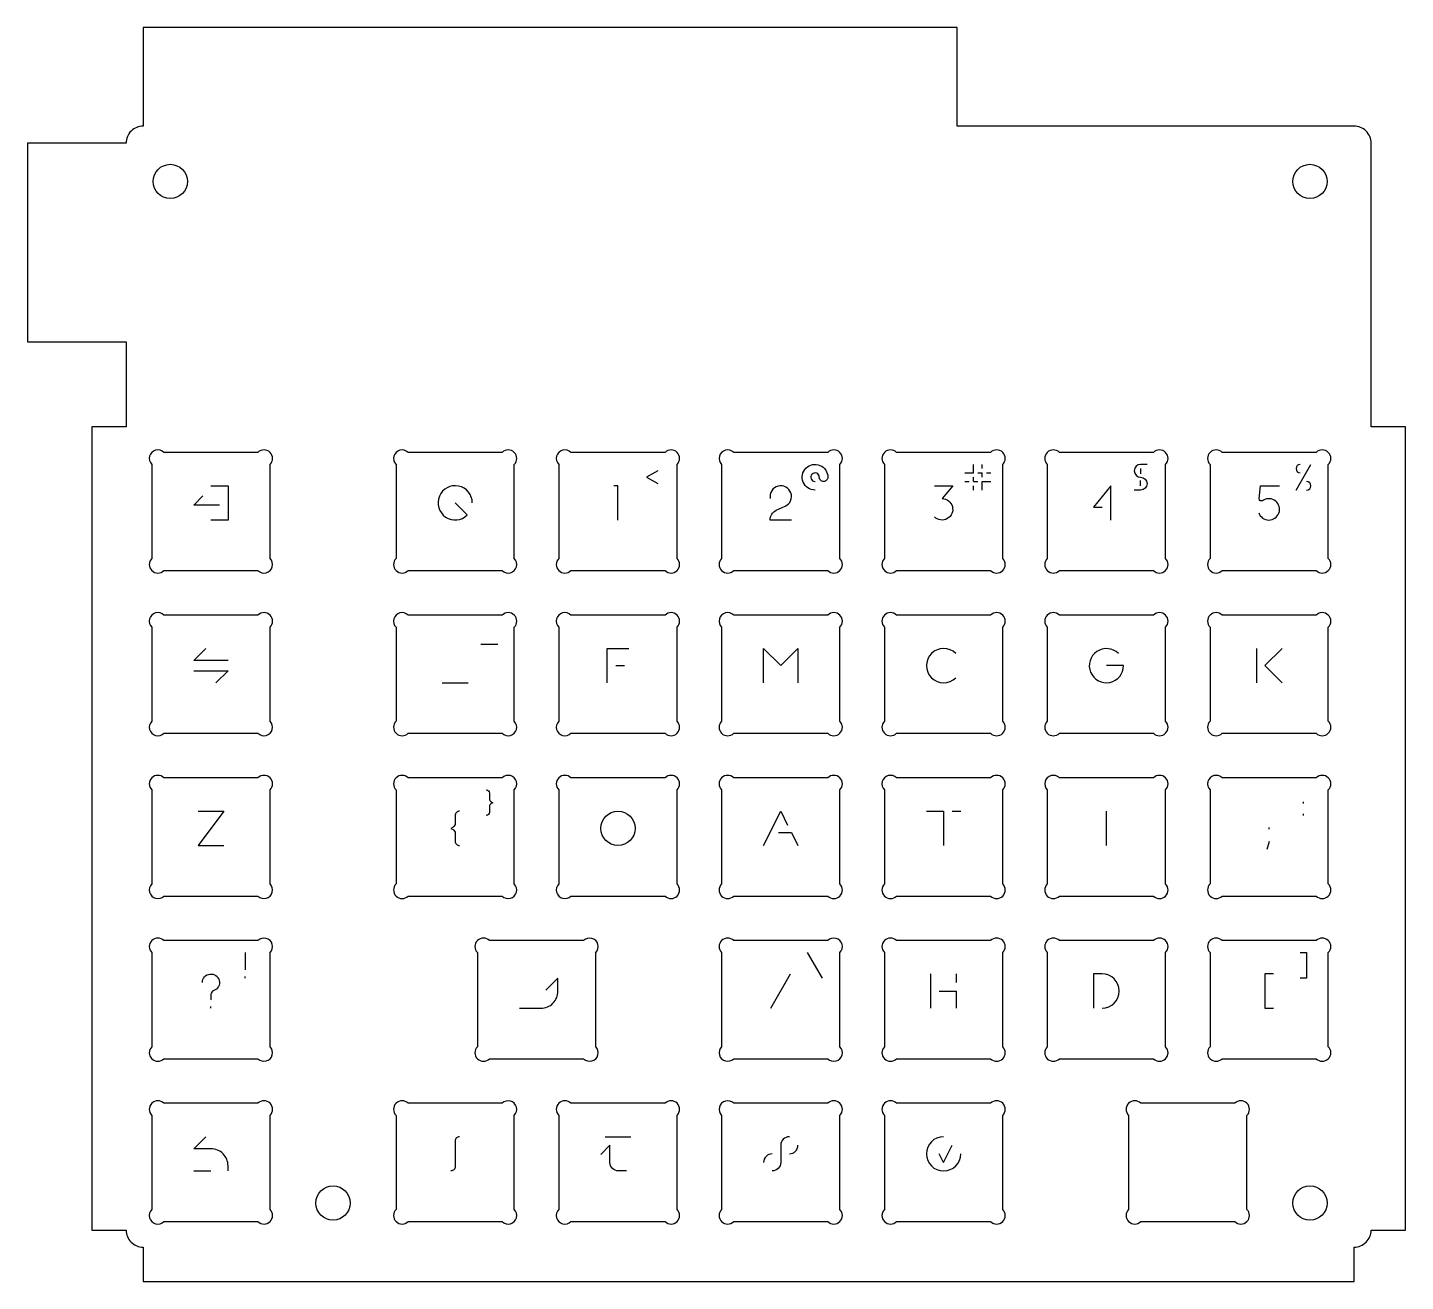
# Model space of a CAD drawing. Header units: millimetres. Extents: x -36 to 125, y -9 to 137.
import ezdxf

# ---------------------------------------------------------------- set-up
doc = ezdxf.new("R2010")
doc.units = ezdxf.units.MM
doc.layers.add('cuts', color=31, linetype='Continuous')
doc.layers.add('key-legends', color=51, linetype='Continuous')

msp = doc.modelspace()

# ---------------------------------------------------------------- linework, layer by layer
at = {"layer": 'cuts'}
for points in [[(-24.15, 100.55), (-24.15, 90.65), (-28.15, 90.65), (-28.15, -3.15), (-24.15, -3.15, 0.414214), (-22.15, -5.15), (-22.15, -9.15), (119.15, -9.15), (119.15, -5.15, 0.414214), (121.15, -3.15), (125.15, -3.15), (125.15, 90.65), (121.15, 90.65), (121.15, 123.75, 0.414214), (119.15, 125.75), (72.85, 125.75), (72.85, 137.25), (-22.15, 137.25), (-22.15, 125.75, 0.414214), (-24.15, 123.75), (-24.15, 123.75), (-35.65, 123.75), (-35.65, 100.55)], [(-7.35, 75.26), (-7.35, 86.24, 1), (-8.76, 87.65), (-19.74, 87.65, 1), (-21.15, 86.24), (-21.15, 75.26, 1), (-19.74, 73.85), (-8.76, 73.85, 1)], [(21.15, 75.26), (21.15, 86.24, 1), (19.74, 87.65), (8.76, 87.65, 1), (7.35, 86.24), (7.35, 75.26, 1), (8.76, 73.85), (19.74, 73.85, 1)], [(40.15, 75.26), (40.15, 86.24, 1), (38.74, 87.65), (27.76, 87.65, 1), (26.35, 86.24), (26.35, 75.26, 1), (27.76, 73.85), (38.74, 73.85, 1)], [(59.15, 75.26), (59.15, 86.24, 1), (57.74, 87.65), (46.76, 87.65, 1), (45.35, 86.24), (45.35, 75.26, 1), (46.76, 73.85), (57.74, 73.85, 1)], [(78.15, 75.26), (78.15, 86.24, 1), (76.74, 87.65), (65.76, 87.65, 1), (64.35, 86.24), (64.35, 75.26, 1), (65.76, 73.85), (76.74, 73.85, 1)], [(97.15, 75.26), (97.15, 86.24, 1), (95.74, 87.65), (84.76, 87.65, 1), (83.35, 86.24), (83.35, 75.26, 1), (84.76, 73.85), (95.74, 73.85, 1)], [(116.15, 75.26), (116.15, 86.24, 1), (114.74, 87.65), (103.76, 87.65, 1), (102.35, 86.24), (102.35, 75.26, 1), (103.76, 73.85), (114.74, 73.85, 1)], [(-7.35, 56.26), (-7.35, 67.24, 1), (-8.76, 68.65), (-19.74, 68.65, 1), (-21.15, 67.24), (-21.15, 56.26, 1), (-19.74, 54.85), (-8.76, 54.85, 1)], [(21.15, 56.26), (21.15, 67.24, 1), (19.74, 68.65), (8.76, 68.65, 1), (7.35, 67.24), (7.35, 56.26, 1), (8.76, 54.85), (19.74, 54.85, 1)], [(40.15, 56.26), (40.15, 67.24, 1), (38.74, 68.65), (27.76, 68.65, 1), (26.35, 67.24), (26.35, 56.26, 1), (27.76, 54.85), (38.74, 54.85, 1)], [(59.15, 56.26), (59.15, 67.24, 1), (57.74, 68.65), (46.76, 68.65, 1), (45.35, 67.24), (45.35, 56.26, 1), (46.76, 54.85), (57.74, 54.85, 1)], [(78.15, 56.26), (78.15, 67.24, 1), (76.74, 68.65), (65.76, 68.65, 1), (64.35, 67.24), (64.35, 56.26, 1), (65.76, 54.85), (76.74, 54.85, 1)], [(97.15, 56.26), (97.15, 67.24, 1), (95.74, 68.65), (84.76, 68.65, 1), (83.35, 67.24), (83.35, 56.26, 1), (84.76, 54.85), (95.74, 54.85, 1)], [(116.15, 56.26), (116.15, 67.24, 1), (114.74, 68.65), (103.76, 68.65, 1), (102.35, 67.24), (102.35, 56.26, 1), (103.76, 54.85), (114.74, 54.85, 1)], [(-7.35, 37.26), (-7.35, 48.24, 1), (-8.76, 49.65), (-19.74, 49.65, 1), (-21.15, 48.24), (-21.15, 37.26, 1), (-19.74, 35.85), (-8.76, 35.85, 1)], [(21.15, 37.26), (21.15, 48.24, 1), (19.74, 49.65), (8.76, 49.65, 1), (7.35, 48.24), (7.35, 37.26, 1), (8.76, 35.85), (19.74, 35.85, 1)], [(40.15, 37.26), (40.15, 48.24, 1), (38.74, 49.65), (27.76, 49.65, 1), (26.35, 48.24), (26.35, 37.26, 1), (27.76, 35.85), (38.74, 35.85, 1)], [(59.15, 37.26), (59.15, 48.24, 1), (57.74, 49.65), (46.76, 49.65, 1), (45.35, 48.24), (45.35, 37.26, 1), (46.76, 35.85), (57.74, 35.85, 1)], [(78.15, 37.26), (78.15, 48.24, 1), (76.74, 49.65), (65.76, 49.65, 1), (64.35, 48.24), (64.35, 37.26, 1), (65.76, 35.85), (76.74, 35.85, 1)], [(97.15, 37.26), (97.15, 48.24, 1), (95.74, 49.65), (84.76, 49.65, 1), (83.35, 48.24), (83.35, 37.26, 1), (84.76, 35.85), (95.74, 35.85, 1)], [(116.15, 37.26), (116.15, 48.24, 1), (114.74, 49.65), (103.76, 49.65, 1), (102.35, 48.24), (102.35, 37.26, 1), (103.76, 35.85), (114.74, 35.85, 1)], [(-7.35, 18.26), (-7.35, 29.24, 1), (-8.76, 30.65), (-19.74, 30.65, 1), (-21.15, 29.24), (-21.15, 18.26, 1), (-19.74, 16.85), (-8.76, 16.85, 1)], [(30.65, 18.26), (30.65, 29.24, 1), (29.24, 30.65), (18.26, 30.65, 1), (16.85, 29.24), (16.85, 18.26, 1), (18.26, 16.85), (29.24, 16.85, 1)], [(59.15, 18.26), (59.15, 29.24, 1), (57.74, 30.65), (46.76, 30.65, 1), (45.35, 29.24), (45.35, 18.26, 1), (46.76, 16.85), (57.74, 16.85, 1)], [(78.15, 18.26), (78.15, 29.24, 1), (76.74, 30.65), (65.76, 30.65, 1), (64.35, 29.24), (64.35, 18.26, 1), (65.76, 16.85), (76.74, 16.85, 1)], [(97.15, 18.26), (97.15, 29.24, 1), (95.74, 30.65), (84.76, 30.65, 1), (83.35, 29.24), (83.35, 18.26, 1), (84.76, 16.85), (95.74, 16.85, 1)], [(116.15, 18.26), (116.15, 29.24, 1), (114.74, 30.65), (103.76, 30.65, 1), (102.35, 29.24), (102.35, 18.26, 1), (103.76, 16.85), (114.74, 16.85, 1)], [(-7.35, -0.74), (-7.35, 10.24, 1), (-8.76, 11.65), (-19.74, 11.65, 1), (-21.15, 10.24), (-21.15, -0.74, 1), (-19.74, -2.15), (-8.76, -2.15, 1)], [(21.15, -0.74), (21.15, 10.24, 1), (19.74, 11.65), (8.76, 11.65, 1), (7.35, 10.24), (7.35, -0.74, 1), (8.76, -2.15), (19.74, -2.15, 1)], [(40.15, -0.74), (40.15, 10.24, 1), (38.74, 11.65), (27.76, 11.65, 1), (26.35, 10.24), (26.35, -0.74, 1), (27.76, -2.15), (38.74, -2.15, 1)], [(59.15, -0.74), (59.15, 10.24, 1), (57.74, 11.65), (46.76, 11.65, 1), (45.35, 10.24), (45.35, -0.74, 1), (46.76, -2.15), (57.74, -2.15, 1)], [(78.15, -0.74), (78.15, 10.24, 1), (76.74, 11.65), (65.76, 11.65, 1), (64.35, 10.24), (64.35, -0.74, 1), (65.76, -2.15), (76.74, -2.15, 1)], [(106.65, -0.74), (106.65, 10.24, 1), (105.24, 11.65), (94.26, 11.65, 1), (92.85, 10.24), (92.85, -0.74, 1), (94.26, -2.15), (105.24, -2.15, 1)]]:
    msp.add_lwpolyline(points, format="xyb", close=True, dxfattribs=at)
for centre in [(-19, 119.28), (114, 119.28), (0, 0), (114, 0)]:
    msp.add_circle(centre, 2, dxfattribs=at)
at = {"layer": 'key-legends'}
for p, q in [((73.75, 85.25), (74.75, 85.25)), ((74.75, 85.25), (74.75, 86.25)), ((75.25, 85.25), (75.75, 85.25)), ((75.75, 85.75), (75.75, 86.25)), ((75.75, 84.75), (75.75, 85.25)), ((76.25, 85.25), (76.75, 85.25)), ((94.25, 85.75), (94.25, 85.15)), ((112.38, 83.25), (114.12, 86.25)), ((57.25, 84.25), (57.25, 84.25)), ((73.75, 84.25), (74.25, 84.25)), ((74.75, 84.25), (74.75, 84.75)), ((74.75, 84.25), (75.25, 84.25)), ((74.75, 83.25), (74.75, 83.75)), ((75.75, 83.25), (75.75, 84.25)), ((75.75, 84.25), (76.75, 84.25)), ((94.25, 83.75), (94.25, 84.35)), ((17.25, 65.25), (19.25, 65.25)), ((107.75, 64.75), (107.75, 60.75)), ((33, 62.75), (34, 62.75)), ((12.75, 60.75), (15.75, 60.75)), ((113.25, 46.65), (113.25, 46.85)), ((113.25, 45.25), (113.25, 45.45)), ((109.25, 43.65), (109.25, 43.85)), ((109.25, 42.23), (108.99, 41.27)), ((-10.25, 29.25), (-10.25, 27.25)), ((57.12, 26.25), (55.38, 29.25)), ((-10.25, 26.25), (-10.25, 26.45)), ((51.1, 22.75), (53.4, 26.75)), ((69.75, 22.75), (69.75, 26.75)), ((72.75, 25.75), (72.75, 26.75)), ((70.75, 24.75), (72.75, 24.75)), ((72.75, 22.75), (72.75, 24.75)), ((-14.25, 22.75), (-14.25, 22.95)), ((31.75, 7.75), (34.75, 7.75)), ((71.25, 4.75), (72.25, 6.75)), ((71.25, 4.75), (70.75, 5.75)), ((-16.25, 3.75), (-14.25, 3.75))]:
    msp.add_line(p, q, dxfattribs=at)
for points in [[(37.9, 85.5), (36.6, 84.75), (37.9, 84)], [(-14.25, 83.75), (-12.25, 83.75), (-12.25, 79.75), (-14.25, 79.75)], [(33.25, 79.75), (33.25, 83.75), (32.75, 83.75)], [(90.75, 79.75), (90.75, 83.75), (88.75, 81.25), (89.75, 81.25)], [(-13.25, 81.5), (-16.25, 81.5), (-15.19, 82.56)], [(-12.25, 63.34), (-16.25, 63.34), (-14.84, 64.75)], [(32, 60.75), (32, 64.75), (34.5, 64.75)], [(50.25, 60.75), (50.25, 64.75), (52.25, 62.75), (54.25, 64.75), (54.25, 60.75)], [(110.75, 64.75), (108.75, 62.75), (110.75, 60.75)], [(-16.25, 62.16), (-12.25, 62.16), (-13.66, 60.75)], [(-15.75, 45.75), (-12.75, 45.75), (-15.75, 41.75), (-12.75, 41.75)], [(50.25, 41.75), (52.25, 45.75), (53.05, 44.14)], [(69.25, 45.75), (71.25, 45.75), (71.25, 41.75)], [(72.25, 45.75), (73.25, 45.75)], [(90.25, 41.75), (90.25, 45.75)], [(52, 43.25), (53.5, 43.25), (54.25, 41.75)], [(112.88, 29.25), (113.62, 29.25), (113.62, 26.25), (112.88, 26.25)], [(109.75, 26.75), (108.75, 26.75), (108.75, 22.75), (109.75, 22.75)]]:
    msp.add_lwpolyline(points, dxfattribs=at)
for points in [[(56.25, 83.25, -2.414214), (57.75, 84.75, -0.414214), (57.25, 84.25, -0.414214), (56.75, 84.75, 2.414214), (56.25, 84.25)], [(95, 86.25), (94.25, 86.25, 1), (94.25, 84.75, -1), (94.25, 83.25), (93.5, 83.25)], [(16.25, 81.75, 5.027339), (15.66, 80.34), (14.25, 81.75)], [(53.5, 79.75), (51, 79.75, -0.293273), (51.73, 80.89), (52.77, 81.36, 2.036304), (51.02, 82.28)], [(70.18, 83.75), (72.32, 83.75), (71.07, 82.25, -1.496606), (70.18, 80.12)], [(108.03, 80.59, 2.815235), (108.57, 82.07), (108.46, 82.01, -0.61651), (108.08, 82.24), (108.23, 83.75), (110.47, 83.75)], [(91.66, 64.16, 5.027339), (92.25, 62.75), (90.25, 62.75)], [(17.88, 48.25), (17.88, 48.25, -0.414214), (18.25, 47.87), (18.25, 47.18, 0.267949), (18.44, 46.86), (18.63, 46.75), (18.44, 46.64, 0.267949), (18.25, 46.32), (18.25, 45.62, -0.414214), (17.88, 45.25), (17.88, 45.25)], [(14.75, 45.75), (14.75, 45.75, 0.414214), (14.25, 45.25), (14.25, 44.33, -0.267949), (14, 43.89), (13.75, 43.75), (14, 43.61, -0.267949), (14.25, 43.17), (14.25, 42.25, 0.414214), (14.75, 41.75), (14.75, 41.75)], [(-15.25, 25.75, -1.931852), (-13.92, 24.81, 0.317837), (-14.25, 24.34), (-14.25, 23.75)], [(21.75, 22.75), (24.25, 22.75, 0.414214), (26.25, 24.75), (26.25, 26.25), (24.84, 24.84)], [(89.75, 22.75, 1), (89.75, 26.75), (88.75, 26.75), (88.75, 22.75)], [(-12.25, 3.75), (-12.25, 4.34, 0.414214), (-14.25, 6.34), (-16.25, 6.34), (-14.84, 7.75)], [(14.75, 7.75), (14.75, 7.75, 0.414214), (14.25, 7.25), (14.25, 4.25, -0.414214), (13.75, 3.75), (13.75, 3.75)], [(34.25, 3.75), (33.31, 3.75, -0.414214), (32.31, 4.75), (32.31, 6.75), (31.25, 5.69)], [(53.25, 7.75, 0.414214), (52.25, 6.75), (52.25, 4.75, -0.414214), (51.25, 3.75)]]:
    msp.add_lwpolyline(points, format="xyb", dxfattribs=at)
msp.add_circle((33.25, 43.75), 2, dxfattribs=at)
for centre, radius, start, end in [((112.88, 85.75), 0.5, 90, 270), ((113.62, 83.75), 0.5, 270, 90), ((71.25, 62.75), 2, 45, 315), ((53.25, 6.75), 1, 270, 0), ((71.25, 5.75), 2, 90, 0), ((51.25, 4.75), 1, 90, 180)]:
    msp.add_arc(centre, radius, start, end, dxfattribs=at)

doc.saveas('drawing.dxf')
